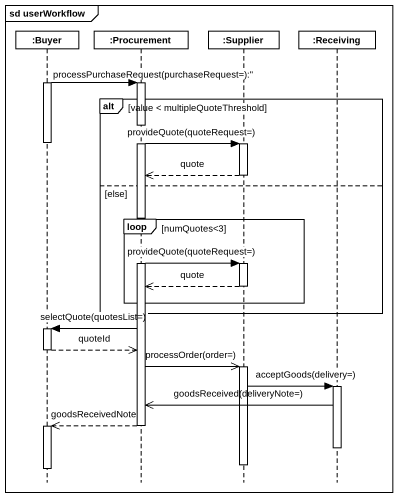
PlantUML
@startuml
mainframe sd userWorkflow
hide footbox
participant ":Buyer" as Buyer
participant ":Procurement" as Procurement
participant ":Supplier" as Supplier
participant ":Receiving" as Receiving

activate Buyer
Buyer -> Procurement : processPurchaseRequest(purchaseRequest=):''
activate Procurement
alt value < multipleQuoteThreshold
  deactivate Buyer
  Procurement -> Supplier : provideQuote(quoteRequest=)
  activate Supplier
  Supplier -->> Procurement : quote
  deactivate Supplier
else else
  loop numQuotes<3
    Procurement -> Supplier : provideQuote(quoteRequest=)
    activate Supplier
    Supplier -->> Procurement : quote
    deactivate Supplier
  end
end
Procurement -> Buyer : selectQuote(quotesList=)
activate Buyer
Buyer -->> Procurement : quoteId
deactivate Buyer
Procurement ->> Supplier : processOrder(order=)
activate Supplier
Supplier -> Receiving : acceptGoods(delivery=)
activate Receiving
Receiving ->> Procurement : goodsReceived(deliveryNote=)
Procurement -->> Buyer : goodsReceivedNote
deactivate Procurement
activate Buyer
deactivate Receiving
deactivate Supplier
deactivate Buyer
@enduml
